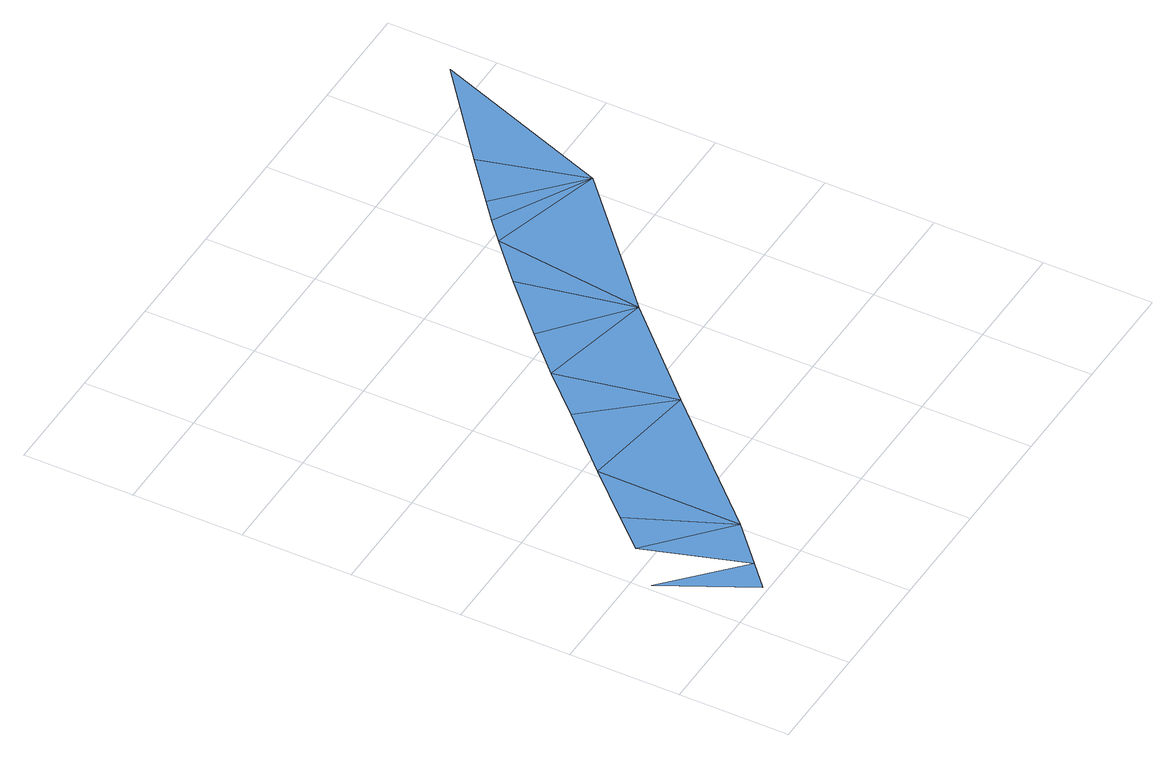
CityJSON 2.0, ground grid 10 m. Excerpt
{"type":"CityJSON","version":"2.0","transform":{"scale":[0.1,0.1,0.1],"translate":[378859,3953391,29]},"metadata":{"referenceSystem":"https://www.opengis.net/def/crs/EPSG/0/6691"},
"CityObjects":{
"waterbody1":{"type":"WaterBody","attributes":{"name":"妙正寺川","class":"1030"},"geometry":[{"type":"MultiSurface","lod":"1","boundaries":[[[0,1,2]],[[1,3,4]],[[3,5,4]],[[3,6,5]],[[3,7,6]],[[7,8,6]],[[7,9,8]],[[7,10,9]],[[10,11,9]],[[10,12,11]],[[10,13,12]],[[10,14,13]],[[14,15,13]],[[14,16,15]],[[14,17,16]],[[14,18,17]]]}]}
},
"vertices":[
[47,5,6],[69,25,6],[6,84,6],[105,58,6],[39,117,6],[66,146,6],[106,189,6],[214,173,6],[156,241,6],[192,279,6],[296,257,6],[227,314,6],[275,360,6],[312,394,6],[415,365,6],[331,411,6],[349,426,6],[389,459,6],[475,529,6]
]}
